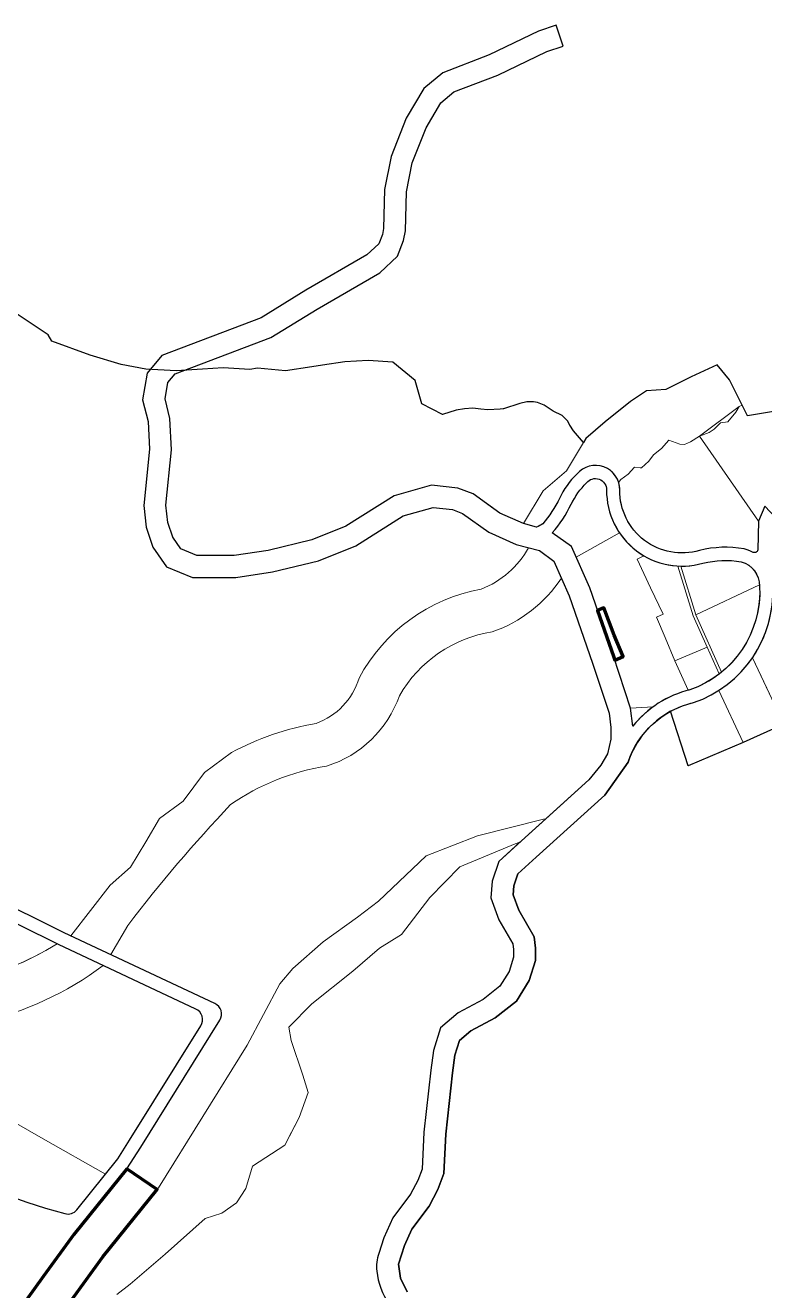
# Model space of a CAD drawing. Header units: millimetres. Extents: x 217071 to 255721, y 463380 to 469875.
# Drawn here: x 240393 to 240898, y 467463 to 468328 of the extents above; entities that cross this region are included whole.
import ezdxf

# ---------------------------------------------------------------- set-up
doc = ezdxf.new("R2010")
doc.units = ezdxf.units.MM
for name, color, linetype, lineweight in [('LAP BOUNDARY', 160, 'Continuous', 30), ('P_Mixuse', 30, 'Continuous', 0), ('P_Parking', 253, 'Continuous', 0), ('P_Protected Zone', 102, 'Continuous', 0), ('P_Residential', 2, 'Continuous', 0), ('P_Service', 33, 'Continuous', 0), ('P_Steep Slope', 74, 'Continuous', 0), ('PROPOSED ROAD', 250, 'Continuous', 30)]:
    doc.layers.add(name, color=color, linetype=linetype, lineweight=lineweight)
doc.layers.add('P_Future Development', color=191, linetype='Continuous', lineweight=0, true_color=0xcb99fe)
doc.layers.add('P_Recreation', color=53, linetype='Continuous', lineweight=0, true_color=0xd1d969)

msp = doc.modelspace()

# ---------------------------------------------------------------- linework, layer by layer
at = {"layer": 'LAP BOUNDARY'}
msp.add_lwpolyline([(240974.82, 468075.84), (240886.58, 468060.82), (240874.1, 468085.45), (240865.65, 468095.74), (240848, 468087.65), (240830.72, 468078.83), (240817.48, 468078.09), (240806.45, 468070.74), (240789.17, 468056.77), (240775.94, 468045.37), (240774.32, 468042.68), (240767.52, 468050.71), (240765.12, 468054.44), (240763.38, 468057.46), (240759.77, 468061.09), (240753.72, 468064.13), (240747.47, 468068.22), (240743.01, 468070.05), (240740.24, 468070.4), (240735.67, 468070.53), (240730.92, 468069.36), (240719.57, 468065.69), (240719.54, 468065.7), (240717.37, 468065.44), (240708.88, 468065.13), (240704.08, 468065.42), (240698.7, 468066.16), (240692.97, 468065.77), (240687.38, 468064.9), (240678, 468061.84), (240663.88, 468069.22), (240659.3, 468085.13), (240644, 468097.53), (240627.04, 468098.78), (240611.12, 468097.74), (240595.81, 468095.47), (240588.64, 468094.41), (240570.58, 468091.74), (240551.41, 468093.44), (240546.17, 468092.7), (240527.98, 468093.81), (240513.91, 468092.78), (240495.92, 468091.74), (240475.03, 468092.78), (240458.28, 468096.09), (240437.18, 468102.29), (240410.77, 468112.03), (240408.25, 468116.4), (240371.92, 468140.37)], dxfattribs=at)
at = {"layer": 'P_Future Development'}
for points in [[(240596.4, 467701.45), (240619.91, 467718.35), (240634.2, 467729.25), (240643.44, 467738.04), (240666.72, 467760.17), (240701.89, 467773.94), (240747.11, 467785.28), (240748.65, 467785.51), (240778.03, 467812.04), (240786.27, 467822.18), (240790.79, 467829.81), (240793.06, 467840.02), (240793.06, 467847.91), (240791.83, 467857.76), (240780.59, 467891.81), (240764.64, 467937.89), (240759.3, 467950.05, -0.166132), (240712.02, 467913.33, 0.227193), (240648.53, 467869.61, -0.236361), (240598.73, 467821.47, 0.114535), (240533.07, 467795.2, 0.027279), (240462.84, 467712.61), (240451.2, 467692.65), (240522.29, 467659.32, -0.449337), (240525.69, 467647.85), (240471.65, 467561.05), (240462.22, 467546.33), (240482.86, 467532.09), (240483.79, 467533.25), (240544.46, 467630.7), (240566.72, 467672.79), (240575.68, 467683.1)], [(240596.4, 467701.45), (240619.91, 467718.35), (240634.2, 467729.25), (240643.44, 467738.04), (240666.72, 467760.17), (240701.89, 467773.94), (240747.11, 467785.28), (240748.65, 467785.51), (240778.03, 467812.04), (240786.27, 467822.18), (240790.79, 467829.81), (240793.06, 467840.02), (240793.06, 467847.91), (240791.83, 467857.76), (240780.59, 467891.81), (240764.64, 467937.89), (240759.3, 467950.05, -0.166132), (240712.02, 467913.33, 0.227193), (240648.53, 467869.61, -0.236361), (240598.73, 467821.47, 0.114535), (240533.07, 467795.2, 0.027279), (240462.84, 467712.61), (240451.2, 467692.65), (240522.29, 467659.32, -0.449337), (240525.69, 467647.85), (240471.65, 467561.05), (240462.22, 467546.33), (240482.86, 467532.09), (240483.79, 467533.25), (240544.46, 467630.7), (240566.72, 467672.79), (240575.68, 467683.1)], [(240596.4, 467701.45), (240619.91, 467718.35), (240634.2, 467729.25), (240643.44, 467738.04), (240666.72, 467760.17), (240701.89, 467773.94), (240747.11, 467785.28), (240748.65, 467785.51), (240778.03, 467812.04), (240786.27, 467822.18), (240790.79, 467829.81), (240793.06, 467840.02), (240793.06, 467847.91), (240791.83, 467857.76), (240780.59, 467891.81), (240764.64, 467937.89), (240759.3, 467950.05, -0.166132), (240712.02, 467913.33, 0.227193), (240648.53, 467869.61, -0.236361), (240598.73, 467821.47, 0.114535), (240533.07, 467795.2, 0.027279), (240462.84, 467712.61), (240451.2, 467692.65), (240522.29, 467659.32, -0.449337), (240525.69, 467647.85), (240471.65, 467561.05), (240462.22, 467546.33), (240482.86, 467532.09), (240483.79, 467533.25), (240544.46, 467630.7), (240566.72, 467672.79), (240575.68, 467683.1)], [(240509.29, 467655.47), (240445.99, 467685.15, -0.203173), (240271.07, 467643.03), (240338.44, 467604.66), (240360.25, 467592.23), (240404.85, 467566.83), (240447.56, 467542.5), (240456.03, 467552.99), (240464.01, 467565.81), (240512.69, 467644, 0.449337)], [(240509.29, 467655.47), (240445.99, 467685.15, -0.203173), (240271.07, 467643.03), (240338.44, 467604.66), (240360.25, 467592.23), (240404.85, 467566.83), (240447.56, 467542.5), (240456.03, 467552.99), (240464.01, 467565.81), (240512.69, 467644, 0.449337)], [(240509.29, 467655.47), (240445.99, 467685.15, -0.203173), (240271.07, 467643.03), (240338.44, 467604.66), (240360.25, 467592.23), (240404.85, 467566.83), (240447.56, 467542.5), (240456.03, 467552.99), (240464.01, 467565.81), (240512.69, 467644, 0.449337)]]:
    msp.add_lwpolyline(points, format="xyb", close=True, dxfattribs=at)
at = {"layer": 'P_Mixuse'}
for points in [[(240830.25, 467909.37), (240824.16, 467923.35), (240828.9, 467925.37), (240820.17, 467943.41), (240810.95, 467962.9), (240815.71, 467965.25, -0.111835), (240799.04, 467980.85), (240769.42, 467964.31), (240777.33, 467946.31), (240778.62, 467943.37), (240783.99, 467927.86), (240788.22, 467929.68), (240795.34, 467911.02), (240801.42, 467896.44), (240795.71, 467893.87), (240800.96, 467877.95), (240806.54, 467861.07), (240822.1, 467862.13, -0.094017), (240845.97, 467873.31), (240836.83, 467893.37)], [(240224.39, 467623.44, -0.003227), (240230.57, 467617.6, 0.053146), (240312.06, 467559.65, 0.013303), (240334.26, 467547.94, 0.027972), (240382.77, 467527.27, 0.020538), (240419.71, 467515.6, 0.297408), (240428.02, 467518.3), (240447.56, 467542.5), (240404.85, 467566.83), (240360.25, 467592.23), (240338.44, 467604.66), (240271.07, 467643.03, 0.011984), (240244.56, 467646.83), (240236.56, 467637.55), (240223.35, 467648.94), (240211.2, 467635.41, -0.006766)]]:
    msp.add_lwpolyline(points, format="xyb", close=True, dxfattribs=at)
at = {"layer": 'P_Mixuse', "lineweight": 80}
msp.add_lwpolyline([(240425.89, 467458.69), (240445.73, 467486.11), (240482.86, 467532.09), (240462.22, 467546.33), (240425.87, 467501.31), (240405.26, 467472.83), (240377.8, 467434.91), (240350.02, 467410.64), (240314, 467379.19, 0.54753), (240316, 467365.86), (240329.72, 467359.73), (240341.97, 467370.42), (240366.63, 467391.96), (240396.39, 467417.95)], format="xyb", close=True, dxfattribs=at)
at = {"layer": 'P_Parking'}
msp.add_lwpolyline([(240795.34, 467911.02), (240788.22, 467929.68), (240783.99, 467927.86), (240794.8, 467896.62), (240795.71, 467893.87), (240801.42, 467896.44)], close=True, dxfattribs=at)
at = {"layer": 'P_Parking', "lineweight": 80}
msp.add_lwpolyline([(240795.34, 467911.02), (240788.22, 467929.68), (240783.99, 467927.86), (240794.8, 467896.62), (240795.71, 467893.87), (240801.42, 467896.44)], close=True, dxfattribs=at)
at = {"layer": 'P_Protected Zone'}
for points in [[(240832.6, 468044.32), (240840.33, 468041.67), (240843.43, 468041.26), (240847.58, 468043.23), (240853.7, 468047.13), (240853.71, 468047.11), (240860.29, 468049.59), (240863.6, 468051.77), (240867.94, 468056.12), (240873.14, 468056.9), (240878.6, 468063.51), (240880.7, 468067.36), (240882.85, 468068.2), (240874.1, 468085.45), (240865.65, 468095.74), (240848, 468087.65), (240830.72, 468078.83), (240817.48, 468078.09), (240806.45, 468070.74), (240789.17, 468056.77), (240775.94, 468045.37), (240774.32, 468042.68), (240762.7, 468023.31), (240746.82, 468009.71), (240733.37, 467987.25), (240742.34, 467984.82, 0.052456), (240746.5, 467987.17, 0.063179), (240757.92, 468004.5, -0.086396), (240769.76, 468021.12, -0.593478), (240798.38, 468015.36), (240799.92, 468017.36), (240804.83, 468020.95), (240809.33, 468025.79), (240813.09, 468025.37), (240813.94, 468025.28), (240819.09, 468029.87), (240822.17, 468034.18), (240827.76, 468038.67)], [(240832.6, 468044.32), (240840.33, 468041.67), (240843.43, 468041.26), (240847.58, 468043.23), (240853.7, 468047.13), (240853.71, 468047.11), (240860.29, 468049.59), (240863.6, 468051.77), (240867.94, 468056.12), (240873.14, 468056.9), (240878.6, 468063.51), (240880.7, 468067.36), (240882.85, 468068.2), (240874.1, 468085.45), (240865.65, 468095.74), (240848, 468087.65), (240830.72, 468078.83), (240817.48, 468078.09), (240806.45, 468070.74), (240789.17, 468056.77), (240775.94, 468045.37), (240774.32, 468042.68), (240762.7, 468023.31), (240746.82, 468009.71), (240733.37, 467987.25), (240742.34, 467984.82, 0.052456), (240746.5, 467987.17, 0.063179), (240757.92, 468004.5, -0.086396), (240769.76, 468021.12, -0.593478), (240798.38, 468015.36), (240799.92, 468017.36), (240804.83, 468020.95), (240809.33, 468025.79), (240813.09, 468025.37), (240813.94, 468025.28), (240819.09, 468029.87), (240822.17, 468034.18), (240827.76, 468038.67)], [(240799.04, 467980.85, -0.151916), (240790.13, 468010.23, 0.727999), (240776.43, 468015.05, 0.089023), (240766.02, 468000.57, -0.064691), (240753, 467980.93), (240766.25, 467971.53), (240769.42, 467964.31), (240799.04, 467980.85), (240799.04, 467980.85), (240799.04, 467980.85), (240799.04, 467980.85), (240799.04, 467980.85), (240799.04, 467980.85), (240799.04, 467980.85), (240799.04, 467980.85)], [(240799.04, 467980.85, -0.151916), (240790.13, 468010.23, 0.727999), (240776.43, 468015.05, 0.089023), (240766.02, 468000.57, -0.064691), (240753, 467980.93), (240766.25, 467971.53), (240769.42, 467964.31)], [(240598.73, 467821.47, 0.236361), (240648.53, 467869.61, -0.227193), (240712.02, 467913.33, 0.166132), (240759.3, 467950.05), (240754.18, 467961.7), (240744.23, 467968.77), (240736.79, 467970.78, -0.177587), (240704.32, 467942.45, 0.227653), (240620.91, 467881.68, -0.238123), (240591.54, 467850.69, 0.082764), (240533.61, 467830.73), (240515.2, 467817.11), (240500.57, 467797.53), (240484.56, 467785.66), (240475.07, 467769.66), (240464.6, 467752.53), (240450.76, 467740.02), (240423.89, 467705.45), (240451.2, 467692.65), (240462.84, 467712.61, -0.027279), (240533.07, 467795.2, -0.114535)], [(240598.73, 467821.47, 0.236361), (240648.53, 467869.61, -0.227193), (240712.02, 467913.33, 0.166132), (240759.3, 467950.05), (240754.18, 467961.7), (240744.23, 467968.77), (240736.79, 467970.78, -0.177587), (240704.32, 467942.45, 0.227653), (240620.91, 467881.68, -0.238123), (240591.54, 467850.69, 0.082764), (240533.61, 467830.73), (240515.2, 467817.11), (240500.57, 467797.53), (240484.56, 467785.66), (240475.07, 467769.66), (240464.6, 467752.53), (240450.76, 467740.02), (240423.89, 467705.45), (240451.2, 467692.65), (240462.84, 467712.61, -0.027279), (240533.07, 467795.2, -0.114535)], [(240445.99, 467685.15), (240415.37, 467699.51), (240414.43, 467699.97, -0.176524), (240280.22, 467672.03, 0.038426), (240245.37, 467677.85, 0.040388), (240154.01, 467680.33, 0.003981), (240154.01, 467680.33, 0.009262), (240160.49, 467675.91, -0.015801), (240193.45, 467650.53, -0.034934), (240271.07, 467643.03, 0.203173)], [(240445.99, 467685.15), (240415.37, 467699.51), (240414.43, 467699.97, -0.176524), (240280.22, 467672.03, 0.038426), (240245.37, 467677.85, 0.040388), (240154.01, 467680.33, 0.009262), (240160.49, 467675.91, -0.015801), (240193.45, 467650.53, -0.034934), (240271.07, 467643.03, 0.203173)]]:
    msp.add_lwpolyline(points, format="xyb", close=True, dxfattribs=at)
msp.add_lwpolyline([(240455.4, 467460.26), (240464.32, 467467.31), (240488.33, 467487.96), (240515.74, 467512.21), (240527.07, 467515.97), (240537.03, 467523.01), (240543.39, 467532.69), (240548.04, 467548.17), (240570.08, 467562.49), (240579.99, 467581.35), (240586.02, 467598.39), (240582.47, 467610.37), (240574.55, 467633.84), (240572.93, 467643.11), (240588.61, 467658.91), (240616.66, 467681.37), (240634.82, 467697.12), (240649.9, 467706.37), (240669.32, 467731.62), (240689.75, 467752.7), (240727.57, 467768.37), (240730.91, 467769.47), (240731.9, 467770.38), (240748.65, 467785.51), (240747.11, 467785.28), (240701.89, 467773.94), (240666.72, 467760.17), (240643.44, 467738.04), (240643.44, 467738.04, -1.824319), (240643.44, 467738.04), (240634.2, 467729.25), (240619.91, 467718.35), (240596.4, 467701.45), (240575.68, 467683.1), (240566.72, 467672.79), (240566.72, 467672.79), (240544.46, 467630.7), (240483.79, 467533.25), (240445.73, 467486.11), (240396.39, 467417.95)], format="xyb", dxfattribs=at)
msp.add_lwpolyline([(240455.4, 467460.26), (240464.32, 467467.31), (240488.33, 467487.96), (240515.74, 467512.21), (240527.07, 467515.97), (240537.03, 467523.01), (240543.39, 467532.69), (240548.04, 467548.17), (240570.08, 467562.49), (240579.99, 467581.35), (240586.02, 467598.39), (240582.47, 467610.37), (240574.55, 467633.84), (240572.93, 467643.11), (240588.61, 467658.91), (240616.66, 467681.37), (240634.82, 467697.12), (240649.9, 467706.37), (240669.32, 467731.62), (240689.75, 467752.7), (240727.57, 467768.37), (240730.91, 467769.47), (240731.9, 467770.38), (240748.65, 467785.51), (240747.11, 467785.28), (240701.89, 467773.94), (240666.72, 467760.17), (240643.44, 467738.04), (240634.2, 467729.25), (240619.91, 467718.35), (240596.4, 467701.45), (240575.68, 467683.1), (240566.72, 467672.79), (240544.46, 467630.7), (240483.79, 467533.25), (240445.73, 467486.11), (240396.39, 467417.95)], dxfattribs=at)
at = {"layer": 'P_Recreation'}
for points in [[(240849.38, 467924.22), (240838.75, 467958.27, -0.118097), (240815.71, 467965.25), (240810.95, 467962.9), (240820.17, 467943.41), (240828.9, 467925.37), (240824.16, 467923.35), (240830.25, 467909.37), (240836.83, 467893.37), (240858.96, 467902.87)], [(240849.38, 467924.22), (240838.75, 467958.27, -0.118097), (240815.71, 467965.25), (240810.95, 467962.9), (240820.17, 467943.41), (240828.9, 467925.37), (240824.16, 467923.35), (240830.25, 467909.37), (240836.83, 467893.37), (240858.96, 467902.87)], [(240822.1, 467862.13), (240806.54, 467861.07), (240808.06, 467848.84), (240808.06, 467848.71, -0.06898)]]:
    msp.add_lwpolyline(points, format="xyb", close=True, dxfattribs=at)
at = {"layer": 'P_Residential'}
msp.add_lwpolyline([(240922.73, 468066.97), (240886.58, 468060.82), (240882.85, 468068.2), (240880.7, 468067.36), (240853.71, 468047.11), (240893.99, 467988.83), (240898.42, 467999.29), (240905.74, 467991.37), (240951.27, 468016.98)], close=True, dxfattribs=at)
for points in [[(240853.64, 468047.09), (240847.58, 468043.23), (240843.43, 468041.26), (240840.33, 468041.67), (240832.6, 468044.32), (240827.76, 468038.67), (240822.17, 468034.18), (240819.09, 468029.87), (240813.94, 468025.28), (240813.09, 468025.37), (240809.33, 468025.79), (240804.83, 468020.95), (240799.92, 468017.36), (240798.38, 468015.36, -0.0805), (240799.13, 468010.1, 0.501258), (240853.7, 467968.87, -0.1063), (240884.11, 467970.02, -0.059039), (240889.85, 467967.78, 0.492879), (240893.66, 467969.27), (240893.99, 467988.83)], [(240882.17, 467961.22, 0.10423), (240856.05, 467960.18, -0.074457), (240840.87, 467958.19), (240851.25, 467924.93), (240894.72, 467945.51, 0.322529)], [(240969.22, 467929.53), (240964.86, 467959.26), (240903.08, 467929.73, -0.116215), (240889.8, 467895.46), (240912.56, 467847.72), (240942.65, 467859.75), (240954.02, 467877.18)], [(240894.74, 467944.55, 0.014001), (240894.72, 467945.51), (240851.25, 467924.93), (240868.82, 467885.77, 0.23858)], [(240889.8, 467895.46, -0.100396), (240866.92, 467873.28), (240883.42, 467837.74), (240911.33, 467850.28)], [(240866.92, 467873.28, -0.060055), (240849.65, 467864.94, 0.068374), (240833.94, 467858.98), (240845.88, 467821.65), (240883.42, 467837.74)], [(240315.8, 467769.09), (240295.29, 467796.45), (240234.23, 467737.02), (240298.76, 467670.22, 0.152631), (240414.43, 467699.97), (240363.13, 467725.26, -0.128788)]]:
    msp.add_lwpolyline(points, format="xyb", close=True, dxfattribs=at)
at = {"layer": 'P_Service'}
msp.add_lwpolyline([(240858.96, 467902.87), (240836.83, 467893.37), (240845.97, 467873.31, -0.004257), (240847.14, 467873.6, 0.080744), (240867.21, 467884.49)], format="xyb", close=True, dxfattribs=at)
msp.add_lwpolyline([(240858.96, 467902.87), (240836.83, 467893.37), (240845.97, 467873.31, -0.004257), (240847.14, 467873.6, 0.080744), (240867.21, 467884.49)], format="xyb", close=True, dxfattribs=at)
at = {"layer": 'P_Steep Slope'}
for points in [[(240367.24, 467733.27), (240419.27, 467707.62), (240423.9, 467705.45), (240450.76, 467740.02), (240464.6, 467752.53), (240475.07, 467769.66), (240484.56, 467785.66), (240500.57, 467797.53), (240515.2, 467817.11), (240533.61, 467830.73, -0.082764), (240591.54, 467850.69, 0.238123), (240620.91, 467881.68, -0.227653), (240704.32, 467942.45, 0.177587), (240736.79, 467970.78), (240728.31, 467973.08), (240709.72, 467981.42), (240691.73, 467994.21), (240684.79, 467996.87), (240671.61, 467998.31), (240651.1, 467992.49), (240618.65, 467972.14), (240593.17, 467961.8), (240561.69, 467954.21), (240536.67, 467950.54), (240506.97, 467950.54), (240489.21, 467957.82), (240479.97, 467971.21), (240475.41, 467984.87), (240473.81, 467999.7), (240477.68, 468038.05), (240476.68, 468056.95), (240472.93, 468071.94), (240476.13, 468090.17), (240478.17, 468092.62), (240475.03, 468092.78), (240458.28, 468096.09), (240437.18, 468102.29), (240410.77, 468112.03), (240408.25, 468116.4), (240371.92, 468140.37)], [(240367.24, 467733.27), (240419.27, 467707.62), (240423.9, 467705.45), (240450.76, 467740.02), (240464.6, 467752.53), (240475.07, 467769.66), (240484.56, 467785.66), (240500.57, 467797.53), (240515.2, 467817.11), (240533.61, 467830.73, -0.082764), (240591.54, 467850.69, 0.238123), (240620.91, 467881.68, -0.227653), (240704.32, 467942.45, 0.177587), (240736.79, 467970.78), (240728.31, 467973.08), (240709.72, 467981.42), (240691.73, 467994.21), (240684.79, 467996.87), (240671.61, 467998.31), (240651.1, 467992.49), (240618.65, 467972.14), (240593.17, 467961.8), (240561.69, 467954.21), (240536.67, 467950.54), (240506.97, 467950.54), (240489.21, 467957.82), (240479.97, 467971.21), (240475.41, 467984.87), (240473.81, 467999.7), (240477.68, 468038.05), (240476.68, 468056.95), (240472.93, 468071.94), (240476.13, 468090.17), (240478.17, 468092.62), (240475.03, 468092.78), (240458.28, 468096.09), (240437.18, 468102.29), (240410.77, 468112.03), (240408.25, 468116.4), (240371.92, 468140.37)], [(240911.33, 467850.28), (240883.42, 467837.74), (240845.88, 467821.65), (240833.94, 467858.98, 0.190041), (240804.91, 467824.21), (240788.94, 467801.69), (240742.01, 467759.3), (240729.51, 467747.77), (240726.75, 467739.77), (240726.22, 467733.46), (240730.12, 467722.97), (240740.64, 467704.84), (240741.52, 467696.96), (240741.52, 467688.72), (240737.17, 467674.88), (240728.49, 467660.95), (240713.97, 467649.5), (240697.28, 467640.47), (240689.63, 467633.96), (240686.46, 467623.85), (240684.79, 467611.85), (240680.25, 467570.02), (240678.82, 467543.1), (240674.88, 467532.07), (240668.85, 467520.79), (240657.05, 467505.07), (240651.88, 467493.75), (240647.86, 467481.09), (240649.28, 467471.49), (240653.75, 467462.25)], [(240911.33, 467850.28), (240883.42, 467837.74), (240845.88, 467821.65), (240833.94, 467858.98, 0.190041), (240804.91, 467824.21), (240788.94, 467801.69), (240742.01, 467759.3), (240729.51, 467747.77), (240726.75, 467739.77), (240726.22, 467733.46), (240730.12, 467722.97), (240740.64, 467704.84), (240741.52, 467696.96), (240741.52, 467688.72), (240737.17, 467674.88), (240728.49, 467660.95), (240713.97, 467649.5), (240697.28, 467640.47), (240689.63, 467633.96), (240686.46, 467623.85), (240684.79, 467611.85), (240680.25, 467570.02), (240678.82, 467543.1), (240674.88, 467532.07), (240668.85, 467520.79), (240657.05, 467505.07), (240651.88, 467493.75), (240647.86, 467481.09), (240649.28, 467471.49), (240653.75, 467462.25)], [(240911.33, 467850.28), (240883.42, 467837.74), (240845.88, 467821.65), (240833.94, 467858.98, 0.190041), (240804.91, 467824.21), (240788.94, 467801.69), (240742.01, 467759.3), (240729.51, 467747.77), (240726.75, 467739.77), (240726.22, 467733.46), (240730.12, 467722.97), (240740.64, 467704.84), (240741.52, 467696.96), (240741.52, 467688.72), (240737.17, 467674.88), (240728.49, 467660.95), (240713.97, 467649.5), (240697.28, 467640.47), (240689.63, 467633.96), (240686.46, 467623.85), (240684.79, 467611.85), (240680.25, 467570.02), (240678.82, 467543.1), (240674.88, 467532.07), (240668.85, 467520.79), (240657.05, 467505.07), (240651.88, 467493.75), (240647.86, 467481.09), (240649.28, 467471.49), (240653.75, 467462.25)], [(240640.36, 467455.1, -0.103636), (240632.97, 467476.3, -0.119029), (240634.45, 467488.42), (240637.86, 467499.16), (240644.09, 467512.78), (240656.16, 467528.87), (240661.12, 467538.16), (240663.95, 467546.08), (240665.3, 467571.23), (240669.9, 467613.69), (240671.77, 467627.15), (240676.62, 467642.58), (240688.76, 467652.91), (240705.69, 467662.08), (240717.14, 467671.11), (240723.43, 467681.2), (240726.52, 467691.02), (240726.52, 467696.13), (240726.09, 467700.04), (240716.51, 467716.54), (240711, 467731.38), (240711.96, 467742.89), (240716.56, 467756.23), (240730.91, 467769.47), (240727.57, 467768.37), (240689.75, 467752.7), (240669.32, 467731.62), (240649.9, 467706.37), (240634.82, 467697.12), (240616.66, 467681.37), (240588.61, 467658.91), (240572.93, 467643.11), (240574.55, 467633.84), (240582.47, 467610.37), (240586.02, 467598.39), (240579.99, 467581.35), (240572, 467566.15), (240570.08, 467562.49), (240570.08, 467562.49), (240570.08, 467562.49), (240570.08, 467562.49), (240570.08, 467562.49), (240570.08, 467562.49), (240548.04, 467548.17), (240543.39, 467532.69), (240537.03, 467523.01), (240527.07, 467515.97), (240515.74, 467512.21), (240488.33, 467487.96), (240464.32, 467467.31), (240455.4, 467460.26)], [(240640.36, 467455.1, -0.103636), (240632.97, 467476.3, -0.119029), (240634.45, 467488.42), (240637.86, 467499.16), (240644.09, 467512.78), (240656.16, 467528.87), (240661.12, 467538.16), (240663.95, 467546.08), (240665.3, 467571.23), (240669.9, 467613.69), (240671.77, 467627.15), (240676.62, 467642.58), (240688.76, 467652.91), (240705.69, 467662.08), (240717.14, 467671.11), (240723.43, 467681.2), (240726.52, 467691.02), (240726.52, 467696.13), (240726.09, 467700.04), (240716.51, 467716.54), (240711, 467731.38), (240711.96, 467742.89), (240716.56, 467756.23), (240730.91, 467769.47), (240727.57, 467768.37), (240689.75, 467752.7), (240669.32, 467731.62), (240649.9, 467706.37), (240634.82, 467697.12), (240616.66, 467681.37), (240588.61, 467658.91), (240572.93, 467643.11), (240574.55, 467633.84), (240582.47, 467610.37), (240586.02, 467598.39), (240579.99, 467581.35), (240572, 467566.15), (240570.08, 467562.49), (240548.04, 467548.17), (240543.39, 467532.69), (240537.03, 467523.01), (240527.07, 467515.97), (240515.74, 467512.21), (240488.33, 467487.96), (240464.32, 467467.31), (240455.4, 467460.26)]]:
    msp.add_lwpolyline(points, format="xyb", dxfattribs=at)
for points in [[(240717.2, 467994.5), (240717.2, 467994.5), (240733.37, 467987.25), (240746.82, 468009.71), (240762.7, 468023.31), (240774.32, 468042.68), (240767.52, 468050.71), (240765.12, 468054.44), (240763.38, 468057.46), (240759.77, 468061.09), (240753.72, 468064.13), (240747.47, 468068.22), (240743.01, 468070.05), (240740.24, 468070.4), (240735.67, 468070.53), (240730.92, 468069.36), (240719.57, 468065.69), (240719.54, 468065.7), (240717.37, 468065.44), (240708.88, 468065.13), (240704.08, 468065.42), (240698.7, 468066.16), (240692.97, 468065.77), (240687.38, 468064.9), (240678, 468061.84), (240663.88, 468069.22), (240659.3, 468085.13), (240644, 468097.53), (240627.04, 468098.78), (240611.12, 468097.74), (240595.81, 468095.47), (240588.64, 468094.41), (240570.58, 468091.74), (240551.41, 468093.44), (240546.17, 468092.7), (240527.98, 468093.81), (240513.91, 468092.78), (240501.76, 468092.08), (240495.17, 468089.59), (240490.21, 468083.64), (240488.26, 468072.49), (240491.59, 468059.18), (240492.72, 468037.69), (240488.89, 467999.76), (240490.15, 467988.09), (240493.53, 467977.98), (240499.03, 467970.01), (240509.92, 467965.54), (240535.58, 467965.54), (240558.84, 467968.95), (240588.57, 467976.12), (240611.8, 467985.54), (240644.95, 468006.34), (240670.33, 468013.53), (240688.35, 468011.58), (240698.88, 468007.53), (240708.93, 468000.38)], [(240717.2, 467994.5), (240733.37, 467987.25), (240746.82, 468009.71), (240762.7, 468023.31), (240774.32, 468042.68), (240767.52, 468050.71), (240765.12, 468054.44), (240763.38, 468057.46), (240759.77, 468061.09), (240753.72, 468064.13), (240747.47, 468068.22), (240743.01, 468070.05), (240740.24, 468070.4), (240735.67, 468070.53), (240730.92, 468069.36), (240719.57, 468065.69), (240719.54, 468065.7), (240717.37, 468065.44), (240708.88, 468065.13), (240704.08, 468065.42), (240698.7, 468066.16), (240692.97, 468065.77), (240687.38, 468064.9), (240678, 468061.84), (240663.88, 468069.22), (240659.3, 468085.13), (240644, 468097.53), (240627.04, 468098.78), (240611.12, 468097.74), (240595.81, 468095.47), (240588.64, 468094.41), (240570.58, 468091.74), (240551.41, 468093.44), (240546.17, 468092.7), (240527.98, 468093.81), (240513.91, 468092.78), (240501.76, 468092.08), (240495.17, 468089.59), (240490.21, 468083.64), (240488.26, 468072.49), (240491.59, 468059.18), (240492.72, 468037.69), (240488.89, 467999.76), (240490.15, 467988.09), (240493.53, 467977.98), (240499.03, 467970.01), (240509.92, 467965.54), (240535.58, 467965.54), (240558.84, 467968.95), (240588.57, 467976.12), (240611.8, 467985.54), (240644.95, 468006.34), (240670.33, 468013.53), (240688.35, 468011.58), (240698.88, 468007.53), (240708.93, 468000.38)]]:
    msp.add_lwpolyline(points, close=True, dxfattribs=at)
at = {"layer": 'PROPOSED ROAD'}
for points in [[(240898.42, 467999.29), (240893.99, 467988.83), (240893.66, 467969.27, -0.492879), (240889.85, 467967.78, 0.059039), (240884.11, 467970.02, 0.1063), (240853.7, 467968.87, -0.501258), (240799.13, 468010.1, 0.707792), (240769.76, 468021.12, 0.086396), (240757.92, 468004.5, -0.063179), (240746.5, 467987.17, -0.052456), (240742.34, 467984.82), (240733.37, 467987.25), (240717.2, 467994.5), (240698.88, 468007.53), (240688.35, 468011.58), (240670.33, 468013.53), (240644.95, 468006.34), (240611.8, 467985.54), (240588.57, 467976.12), (240558.84, 467968.95), (240535.58, 467965.54), (240509.92, 467965.54), (240499.03, 467970.01), (240493.53, 467977.98), (240490.15, 467988.09), (240488.89, 467999.76), (240492.72, 468037.69), (240491.59, 468059.18), (240488.26, 468072.49), (240490.21, 468083.64), (240495.17, 468089.59), (240560.68, 468114.4), (240592.22, 468133.88), (240635.2, 468158.78), (240647.2, 468169.97), (240651.39, 468180.86), (240652.63, 468187.46), (240653.33, 468213.99), (240657.32, 468233.93), (240666.73, 468257.8), (240676.85, 468274.83), (240685.79, 468282.28), (240715.86, 468293.89), (240749.31, 468309.91), (240760.49, 468313.63), (240755.75, 468327.86), (240743.67, 468323.84), (240709.91, 468307.67), (240678.08, 468295.38), (240665.26, 468284.71), (240653.22, 468264.42), (240642.87, 468238.19), (240638.36, 468215.67), (240637.66, 468189.05), (240636.9, 468184.97), (240634.44, 468178.59), (240626.21, 468170.91), (240584.52, 468146.75), (240554.02, 468127.91), (240486.17, 468102.22), (240476.13, 468090.17), (240472.93, 468071.94), (240476.68, 468056.95), (240477.68, 468038.05), (240473.81, 467999.7), (240475.41, 467984.87), (240479.97, 467971.21), (240489.21, 467957.82), (240506.97, 467950.54), (240536.67, 467950.54), (240561.69, 467954.21), (240593.17, 467961.8), (240618.65, 467972.14), (240651.1, 467992.49), (240671.61, 467998.31), (240684.79, 467996.87), (240691.73, 467994.21), (240709.72, 467981.42), (240728.31, 467973.08), (240744.23, 467968.77), (240754.18, 467961.7), (240764.64, 467937.89), (240780.59, 467891.81), (240791.83, 467857.76), (240793.06, 467847.91), (240793.06, 467840.02), (240790.79, 467829.81), (240786.27, 467822.18), (240778.03, 467812.04), (240731.9, 467770.38), (240716.56, 467756.23), (240711.96, 467742.89), (240711, 467731.38), (240716.51, 467716.54), (240726.09, 467700.04), (240726.52, 467696.13), (240726.52, 467691.02), (240723.43, 467681.2), (240717.14, 467671.11), (240705.69, 467662.08), (240688.76, 467652.91), (240676.62, 467642.58), (240671.77, 467627.15), (240669.9, 467613.69), (240665.3, 467571.23), (240663.95, 467546.08), (240661.12, 467538.16), (240656.16, 467528.87), (240644.09, 467512.78), (240637.86, 467499.16), (240634.45, 467488.42, 0.119029), (240632.97, 467476.3, 0.110764), (240641.18, 467453.79)], [(240377.8, 467434.91), (240425.87, 467501.31), (240462.22, 467546.33), (240471.65, 467561.05), (240471.65, 467561.05), (240525.69, 467647.85, 0.449337), (240522.29, 467659.32), (240419.27, 467707.62), (240367.24, 467733.27, -0.129197), (240323.21, 467774.21), (240203.52, 467933.86, 0.096161), (240116.31, 468005.31, -0.744688), (240117.09, 468009.06), (240135.34, 468010.65), (240228.13, 468010.59)], [(240804.91, 467824.21, -0.261816), (240849.65, 467864.94, 0.334488), (240903.74, 467944.78, 0.098844)], [(240911.33, 467850.28), (240883.42, 467837.74), (240845.88, 467821.65), (240833.94, 467858.98, 0.190041), (240804.91, 467824.21), (240788.94, 467801.69), (240742.01, 467759.3), (240729.51, 467747.77), (240726.75, 467739.77), (240726.22, 467733.46), (240730.12, 467722.97), (240740.64, 467704.84), (240741.52, 467696.96), (240741.52, 467688.72), (240737.17, 467674.88), (240728.49, 467660.95), (240713.97, 467649.5), (240697.28, 467640.47), (240689.63, 467633.96), (240686.46, 467623.85), (240684.79, 467611.85), (240680.25, 467570.02), (240678.82, 467543.1), (240674.88, 467532.07), (240668.85, 467520.79), (240657.05, 467505.07), (240651.88, 467493.75), (240647.86, 467481.09), (240649.28, 467471.49), (240653.75, 467462.25)]]:
    msp.add_lwpolyline(points, format="xyb", dxfattribs=at)
for points in [[(240753, 467980.93, 0.064691), (240766.02, 468000.57, -0.089023), (240776.43, 468015.05, -0.727999), (240790.13, 468010.23, 0.500784), (240856.05, 467960.18, -0.10423), (240882.17, 467961.22, -0.338057), (240894.74, 467944.55, -0.333641), (240847.14, 467873.6, 0.168436), (240808.06, 467848.71), (240808.06, 467848.84), (240806.54, 467861.07), (240794.8, 467896.62), (240778.62, 467943.37), (240766.25, 467971.53)], [(240118.37, 467712.2, 0.065904), (240160.49, 467675.91, -0.034659), (240230.57, 467617.6, 0.115407), (240419.71, 467515.6, 0.297408), (240428.02, 467518.3), (240456.03, 467552.99), (240464.01, 467565.81), (240464.01, 467565.81), (240512.69, 467644, 0.449337), (240509.29, 467655.47), (240415.37, 467699.51), (240363.13, 467725.26, -0.128788), (240315.8, 467769.09), (240261.58, 467841.41, 0.405386), (240247.49, 467842.72), (240118.9, 467723.38, 0.408377)]]:
    msp.add_lwpolyline(points, format="xyb", close=True, dxfattribs=at)
msp.add_lwpolyline([(240653.75, 467462.25), (240649.28, 467471.49), (240647.86, 467481.09), (240651.88, 467493.75), (240657.05, 467505.07), (240668.85, 467520.79), (240674.88, 467532.07), (240678.82, 467543.1), (240680.25, 467570.02), (240684.79, 467611.85), (240686.46, 467623.85), (240689.63, 467633.96), (240697.28, 467640.47), (240713.97, 467649.5), (240728.49, 467660.95), (240737.17, 467674.88), (240741.52, 467688.72), (240741.52, 467696.96), (240740.64, 467704.84), (240730.12, 467722.97), (240726.22, 467733.46), (240726.75, 467739.77), (240729.51, 467747.77), (240742.01, 467759.3), (240788.94, 467801.69), (240804.91, 467824.21), (240788.94, 467801.69)], dxfattribs=at)

doc.saveas('drawing.dxf')
